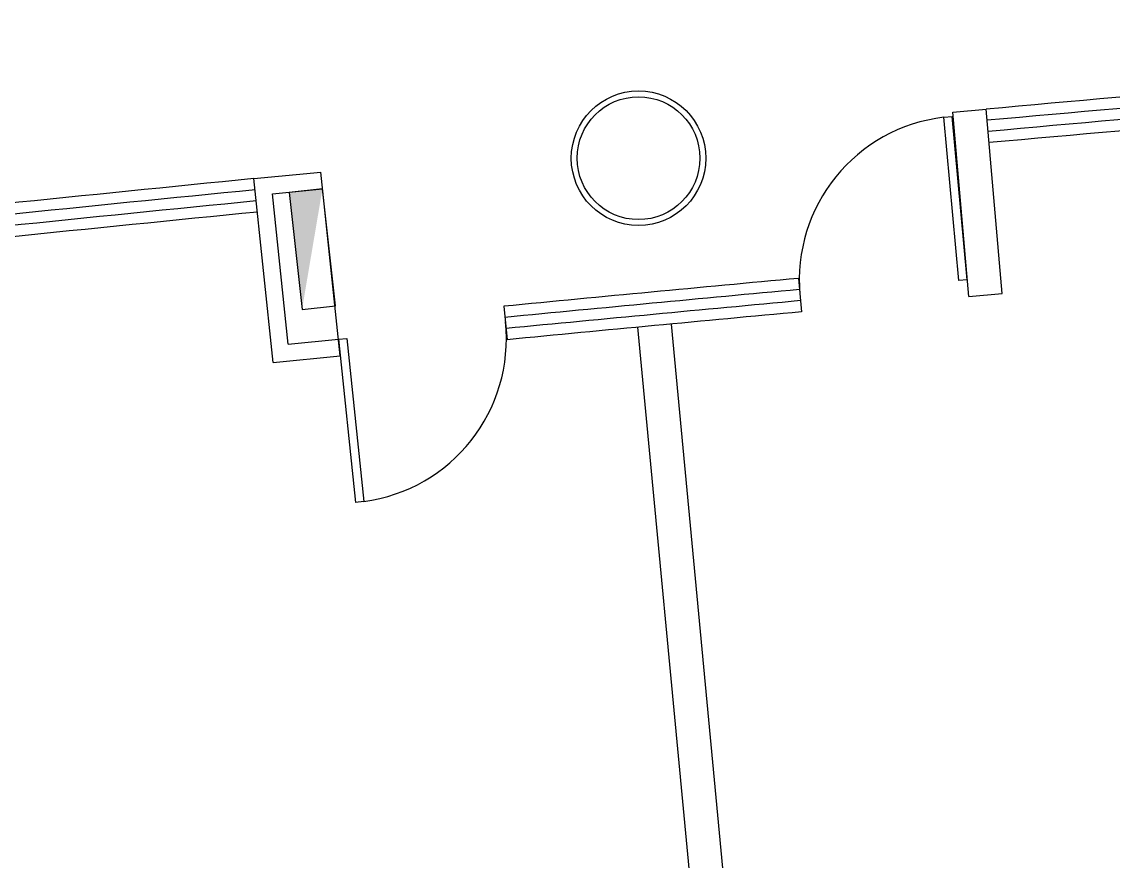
# Model space of a CAD drawing. Header units: millimetres. Extents: x -162945 to 7560, y -3558 to 130718.
# Drawn here: x -115377 to -108883, y 3690 to 8681 of the extents above; entities that cross this region are included whole.
import ezdxf

# ---------------------------------------------------------------- set-up
doc = ezdxf.new("R2010")
doc.units = ezdxf.units.MM
doc.header["$LTSCALE"] = 5
for name, color, linetype in [('A—\\M+5C3C5\\M+5B4B0', 135, 'Continuous'), ('A—\\M+5C7BD\\M+5CCE5', 7, 'Continuous'), ('E-COLS-F3$0$0S-COLS-LINE', 4, 'Continuous')]:
    doc.layers.add(name, color=color, linetype=linetype)

msp = doc.modelspace()

# ---------------------------------------------------------------- linework, layer by layer
for p, q in [((-109890, 8113.5), (-109840.2, 8118.1)), ((-109751.1, 7147.2), (-109840.2, 8118.1)), ((-109800.9, 7142.6), (-109890, 8113.5)), ((-109751.1, 7147.2), (-109800.9, 7142.6)), ((-113493.9, 6793.1), (-113444.2, 6798.3)), ((-113493.9, 6793.1), (-113392.3, 5823.4)), ((-113444.2, 6798.3), (-113342.6, 5828.6)), ((-113342.6, 5828.6), (-113392.3, 5823.4))]:
    msp.add_line(p, q)
at = {"extrusion": (0, 0, -1)}
msp.add_lwpolyline([(113709.9, 6970.4), (113511.1, 6992.4), (113588.3, 7688.2), (113787.1, 7666.1)], close=True, dxfattribs=at)
for centre, start, end in [((-109776, 7144.9), 96.71329, -174.75599), ((-113469, 6795.7), -82.54819, 5.98252)]:
    msp.add_arc(centre, 975, start, end)
msp.add_solid([(113709.9, 6970.4), (113709.9, 6970.4), (113787.1, 7666.1), (113588.3, 7688.2)], dxfattribs=at)
at = {"layer": 'A—\\M+5C3C5\\M+5B4B0'}
for p, q in [((-110756.1, 7155.3), (-110737.7, 6956.2)), ((-112508.8, 6989.5), (-112489.7, 6790.5))]:
    msp.add_line(p, q, dxfattribs=at)
for radius, start, end in [(495100, 94.444968, 95.162475), (495033.3, 94.444899, 95.162502), (494966.7, 94.444829, 95.162529), (494900, 94.444759, 95.162556), (495100, 95.669003, 96.363361), (495033.3, 95.668961, 96.363413), (494966.7, 95.668918, 96.363464), (494900, 95.668876, 96.363515), (494200, 95.301987, 95.403999), (494133.3, 95.301987, 95.403999), (494200, 95.403999, 95.506097), (494066.7, 95.301987, 95.403999), (494133.3, 95.403999, 95.506097), (494000, 95.301987, 95.403999), (494066.7, 95.403999, 95.506097), (494000, 95.403999, 95.506097)]:
    msp.add_arc((-65089.5, -484930.2), radius, start, end, dxfattribs=at)
at = {"layer": 'A—\\M+5C7BD\\M+5CCE5'}
for p, q in [((-109838, 8143.4), (-109638.8, 8161.4)), ((-109742.8, 7047.5), (-109838, 8143.4)), ((-109543.6, 7065.5), (-109638.8, 8161.4)), ((-113996.2, 7748.4), (-113598.1, 7787.7)), ((-113881.6, 6654.4), (-113996.2, 7748.4)), ((-113483.5, 6693.6), (-113598.1, 7787.7)), ((-113886.3, 7658.8), (-113588.3, 7688.2)), ((-113792.5, 6763.6), (-113886.3, 7658.8)), ((-109742.8, 7047.5), (-109543.6, 7065.5)), ((-111712.9, 6864.7), (-111110.3, 494.2)), ((-111513.8, 6883.5), (-110911.2, 513.1)), ((-113792.5, 6763.6), (-113493.3, 6793.2)), ((-113881.6, 6654.4), (-113483.5, 6693.6))]:
    msp.add_line(p, q, dxfattribs=at)
at = {"layer": 'E-COLS-F3$0$0S-COLS-LINE', "color": 255}
for radius in [400, 365]:
    msp.add_circle((-111707.5, 7869.7), radius, dxfattribs=at)

doc.saveas('drawing.dxf')
